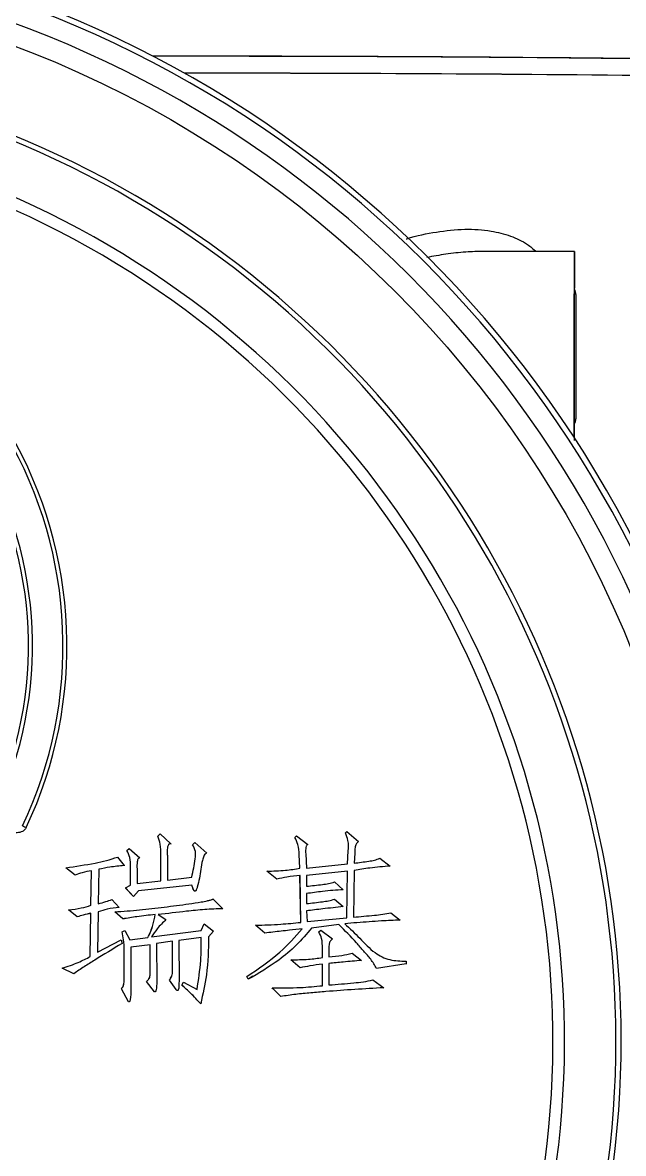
# Model space of a CAD drawing. Header units: millimetres. Extents: x 2320 to 4000, y 933 to 2121.
# Drawn here: x 2860 to 2913.2, y 1873.6 to 1973.8 of the extents above; entities that cross this region are included whole.
import ezdxf

# ---------------------------------------------------------------- set-up
doc = ezdxf.new("R2010")
doc.units = ezdxf.units.MM

msp = doc.modelspace()

# ---------------------------------------------------------------- linework, layer by layer
at = {"color": 7, "linetype": 'Continuous', "lineweight": 25}
for p, q in [((2908.834, 1953.501), (2900.765, 1953.516)), ((2908.958, 1949.697), (2908.958, 1938.697)), ((2871.961, 1901.713), (2871.96, 1901.712)), ((2871.961, 1901.713), (2872.152, 1901.905)), ((2872.152, 1901.905), (2873.111, 1901.013)), ((2884.088, 1901.601), (2884.215, 1901.729)), ((2884.215, 1901.729), (2885.237, 1900.964)), ((2888.555, 1901.99), (2888.554, 1901.988)), ((2888.555, 1901.99), (2888.682, 1902.118)), ((2888.682, 1902.118), (2889.705, 1901.225)), ((2869.218, 1900.433), (2869.409, 1900.625)), ((2869.409, 1900.625), (2870.368, 1899.797)), ((2873.111, 1901.013), (2873.11, 1901.011)), ((2875.025, 1900.951), (2875.217, 1901.143)), ((2875.025, 1900.951), (2875.025, 1900.95)), ((2875.217, 1901.143), (2876.303, 1900.187)), ((2884.088, 1901.601), (2884.087, 1901.6)), ((2885.237, 1900.964), (2885.237, 1900.963)), ((2889.705, 1901.225), (2889.704, 1901.224)), ((2868.389, 1899.858), (2868.964, 1899.093)), ((2869.218, 1900.433), (2869.217, 1900.432)), ((2870.368, 1899.797), (2870.367, 1899.795)), ((2872.218, 1900.054), (2872.217, 1900.053)), ((2872.22, 1897.757), (2872.217, 1900.053)), ((2872.221, 1897.757), (2872.218, 1900.054)), ((2872.793, 1899.991), (2872.796, 1897.821)), ((2876.303, 1900.187), (2876.302, 1900.186)), ((2884.473, 1900.07), (2884.472, 1900.068)), ((2884.537, 1898.856), (2884.472, 1900.068)), ((2884.538, 1898.857), (2884.473, 1900.07)), ((2885.047, 1900.135), (2885.112, 1898.858)), ((2888.749, 1899.246), (2888.811, 1900.393)), ((2888.75, 1899.246), (2888.812, 1900.395)), ((2888.812, 1900.395), (2888.811, 1900.393)), ((2889.387, 1900.204), (2889.324, 1899.31)), ((2891.621, 1899.76), (2892.516, 1899.059)), ((2863.795, 1898.895), (2863.794, 1898.893)), ((2864.625, 1898.256), (2863.794, 1898.893)), ((2864.625, 1898.258), (2863.795, 1898.895)), ((2866.032, 1895.577), (2866.092, 1898.641)), ((2866.033, 1895.579), (2866.093, 1898.642)), ((2866.093, 1898.642), (2866.092, 1898.641)), ((2866.731, 1898.771), (2866.671, 1895.707)), ((2868.964, 1899.093), (2868.964, 1899.091)), ((2869.539, 1898.966), (2869.538, 1898.964)), ((2869.54, 1897.37), (2869.538, 1898.964)), ((2869.541, 1897.37), (2869.539, 1898.966)), ((2870.114, 1898.648), (2870.115, 1897.499)), ((2885.112, 1898.858), (2888.75, 1899.246)), ((2888.751, 1898.607), (2885.113, 1898.22)), ((2888.75, 1898.606), (2885.113, 1898.218)), ((2888.691, 1894.459), (2888.75, 1898.606)), ((2888.692, 1894.459), (2888.751, 1898.607)), ((2888.751, 1898.607), (2888.75, 1898.606)), ((2889.325, 1898.672), (2889.267, 1894.523)), ((2892.516, 1899.059), (2892.515, 1899.057)), ((2864.625, 1898.258), (2864.625, 1898.256)), ((2870.115, 1897.499), (2872.221, 1897.757)), ((2872.796, 1897.821), (2874.965, 1898.079)), ((2882.497, 1897.897), (2881.602, 1898.598)), ((2881.602, 1898.598), (2881.602, 1898.597)), ((2882.496, 1897.896), (2881.602, 1898.597)), ((2882.497, 1897.897), (2882.496, 1897.896)), ((2884.539, 1898.219), (2884.538, 1898.218)), ((2884.607, 1894.069), (2884.538, 1898.218)), ((2884.608, 1894.071), (2884.539, 1898.219)), ((2885.113, 1898.22), (2885.114, 1897.263)), ((2887.603, 1897.649), (2888.37, 1896.948)), ((2869.095, 1897.114), (2869.094, 1897.113)), ((2869.797, 1896.348), (2869.094, 1897.113)), ((2869.095, 1897.114), (2869.541, 1897.37)), ((2869.798, 1896.349), (2869.095, 1897.114)), ((2870.243, 1896.859), (2869.797, 1896.348)), ((2870.244, 1896.861), (2869.798, 1896.349)), ((2874.965, 1897.376), (2870.243, 1896.859)), ((2870.244, 1896.861), (2870.243, 1896.859)), ((2874.966, 1897.377), (2870.244, 1896.861)), ((2874.966, 1897.377), (2874.965, 1897.376)), ((2875.338, 1896.915), (2875.339, 1896.917)), ((2885.115, 1896.624), (2885.116, 1895.731)), ((2888.37, 1896.948), (2888.369, 1896.946)), ((2867.883, 1896.092), (2868.522, 1895.39)), ((2869.798, 1896.349), (2869.797, 1896.348)), ((2876.819, 1896.167), (2877.713, 1895.275)), ((2887.605, 1896.117), (2888.372, 1895.48)), ((2864.055, 1895.193), (2864.054, 1895.192)), ((2864.821, 1894.554), (2864.054, 1895.192)), ((2864.822, 1894.556), (2864.055, 1895.193)), ((2865.974, 1891.046), (2866.033, 1894.875)), ((2865.975, 1891.047), (2866.034, 1894.877)), ((2866.034, 1894.877), (2866.033, 1894.875)), ((2866.672, 1895.005), (2866.613, 1891.431)), ((2868.14, 1895.007), (2868.139, 1895.005)), ((2868.842, 1894.368), (2868.139, 1895.005)), ((2868.843, 1894.37), (2868.14, 1895.007)), ((2868.522, 1895.39), (2868.522, 1895.389)), ((2871.714, 1894.756), (2871.714, 1894.755)), ((2871.97, 1894.757), (2872.672, 1894.311)), ((2877.713, 1895.275), (2877.712, 1895.273)), ((2885.117, 1895.092), (2885.182, 1894.135)), ((2888.372, 1895.48), (2888.371, 1895.478)), ((2892.585, 1894.911), (2893.416, 1894.273)), ((2864.822, 1894.556), (2864.821, 1894.554)), ((2868.843, 1894.37), (2868.842, 1894.368)), ((2872.672, 1894.311), (2872.672, 1894.309)), ((2875.801, 1893.357), (2876.056, 1893.932)), ((2875.801, 1893.357), (2876.055, 1893.931)), ((2876.056, 1893.932), (2876.055, 1893.931)), ((2876.056, 1893.932), (2876.886, 1893.295)), ((2880.587, 1893.81), (2880.586, 1893.809)), ((2880.684, 1893.726), (2880.586, 1893.809)), ((2881.418, 1893.109), (2880.587, 1893.81)), ((2885.182, 1894.135), (2888.692, 1894.459)), ((2887.991, 1893.883), (2885.566, 1893.561)), ((2887.991, 1893.883), (2887.99, 1893.882)), ((2893.416, 1894.273), (2893.415, 1894.272)), ((2868.78, 1893.221), (2869.036, 1893.349)), ((2868.78, 1893.221), (2868.78, 1893.219)), ((2869.036, 1893.349), (2869.483, 1892.52)), ((2869.483, 1892.52), (2871.079, 1892.713)), ((2871.398, 1892.777), (2875.801, 1893.357)), ((2875.802, 1892.719), (2873.824, 1892.461)), ((2875.801, 1892.718), (2873.824, 1892.46)), ((2875.802, 1892.719), (2875.801, 1892.718)), ((2876.885, 1893.293), (2876.439, 1892.782)), ((2876.886, 1893.295), (2876.44, 1892.784)), ((2876.886, 1893.295), (2876.885, 1893.293)), ((2881.418, 1893.109), (2881.417, 1893.108)), ((2885.566, 1893.561), (2885.565, 1893.56)), ((2886.205, 1893.243), (2886.204, 1893.241)), ((2886.205, 1893.243), (2886.396, 1893.371)), ((2886.396, 1893.371), (2887.418, 1892.606)), ((2887.418, 1892.606), (2887.417, 1892.605)), ((2866.613, 1891.431), (2868.718, 1892.519)), ((2868.718, 1892.519), (2868.782, 1892.2)), ((2868.782, 1892.2), (2868.781, 1892.198)), ((2868.974, 1891.625), (2868.973, 1891.624)), ((2868.976, 1889.071), (2868.973, 1891.624)), ((2868.977, 1889.072), (2868.974, 1891.625)), ((2871.271, 1892.075), (2869.548, 1891.881)), ((2871.27, 1892.073), (2869.548, 1891.88)), ((2869.548, 1891.881), (2869.553, 1888.116)), ((2871.271, 1892.075), (2871.27, 1892.073)), ((2871.273, 1889.903), (2871.27, 1892.073)), ((2871.274, 1889.905), (2871.271, 1892.075)), ((2873.249, 1892.397), (2871.845, 1892.203)), ((2873.248, 1892.395), (2871.845, 1892.202)), ((2871.845, 1892.203), (2871.85, 1888.821)), ((2873.249, 1892.397), (2873.248, 1892.395)), ((2873.252, 1889.842), (2873.248, 1892.395)), ((2873.253, 1889.844), (2873.249, 1892.397)), ((2873.824, 1892.461), (2873.828, 1888.823)), ((2886.526, 1891.775), (2886.525, 1891.774)), ((2886.526, 1890.944), (2886.525, 1891.774)), ((2886.527, 1890.946), (2886.526, 1891.775)), ((2883.719, 1890.751), (2883.718, 1890.749)), ((2884.548, 1890.048), (2883.718, 1890.749)), ((2884.549, 1890.05), (2883.719, 1890.751)), ((2887.1, 1891.585), (2887.101, 1891.01)), ((2889.143, 1891.332), (2889.974, 1890.695)), ((2889.974, 1890.695), (2889.973, 1890.693)), ((2893.931, 1890.636), (2893.931, 1890.381)), ((2863.487, 1890.023), (2863.486, 1890.021)), ((2863.595, 1889.967), (2863.486, 1890.021)), ((2864.509, 1889.513), (2863.487, 1890.023)), ((2871.274, 1889.905), (2871.273, 1889.903)), ((2873.253, 1889.844), (2873.252, 1889.842)), ((2884.549, 1890.05), (2884.548, 1890.048)), ((2886.53, 1888.457), (2886.527, 1890.371)), ((2886.527, 1890.371), (2886.527, 1890.37)), ((2886.529, 1888.455), (2886.527, 1890.37)), ((2887.102, 1890.436), (2887.104, 1888.521)), ((2891.315, 1889.994), (2891.314, 1889.993)), ((2893.931, 1890.381), (2891.315, 1889.994)), ((2893.931, 1890.381), (2893.93, 1890.379)), ((2868.977, 1889.072), (2868.976, 1889.071)), ((2870.956, 1888.82), (2870.955, 1888.818)), ((2871.659, 1887.927), (2870.956, 1888.82)), ((2873.574, 1888.121), (2872.998, 1888.95)), ((2872.998, 1888.95), (2872.998, 1888.948)), ((2874.083, 1888.503), (2874.21, 1888.758)), ((2874.084, 1888.504), (2874.211, 1888.76)), ((2874.211, 1888.76), (2874.21, 1888.758)), ((2874.211, 1888.76), (2875.425, 1888.123)), ((2879.827, 1889.278), (2879.826, 1889.276)), ((2879.954, 1889.021), (2879.826, 1889.276)), ((2879.955, 1889.023), (2879.827, 1889.278)), ((2880.375, 1889.287), (2879.954, 1889.021)), ((2879.955, 1889.023), (2879.954, 1889.021)), ((2890.997, 1888.973), (2891.955, 1888.272)), ((2868.723, 1888.179), (2868.722, 1888.177)), ((2869.363, 1887.03), (2868.723, 1888.179)), ((2871.659, 1887.927), (2871.659, 1887.925)), ((2871.759, 1887.958), (2871.761, 1887.96)), ((2873.574, 1888.121), (2873.573, 1888.119)), ((2873.749, 1888.065), (2873.75, 1888.066)), ((2874.084, 1888.504), (2874.083, 1888.503)), ((2882.062, 1888.259), (2882.062, 1888.258)), ((2882.829, 1887.494), (2882.062, 1888.259)), ((2882.147, 1888.172), (2882.062, 1888.258)), ((2891.955, 1888.272), (2891.954, 1888.27)), ((2869.363, 1887.03), (2869.362, 1887.029)), ((2869.456, 1887.065), (2869.457, 1887.067)), ((2875.746, 1886.847), (2875.745, 1886.846)), ((2882.829, 1887.494), (2882.828, 1887.493))]:
    msp.add_line(p, q, dxfattribs=at)
at = {"color": 7, "linetype": 'Continuous', "lineweight": 25, "flags": 128}
for points in [[(2908.803, 1937.049), (2908.803, 1937.236), (2908.806, 1938.5), (2908.809, 1940.026), (2908.812, 1941.747), (2908.815, 1943.588), (2908.819, 1945.47), (2908.822, 1947.309), (2908.826, 1949.025), (2908.828, 1950.544), (2908.831, 1951.799), (2908.833, 1952.734), (2908.834, 1953.31), (2908.834, 1953.501)], [(2875.334, 1896.917), (2875.301, 1896.864), (2875.257, 1896.837), (2875.233, 1896.832), (2875.209, 1896.836), (2875.167, 1896.869), (2875.133, 1896.912), (2875.094, 1896.984), (2875.039, 1897.122), (2874.965, 1897.376), (2874.965, 1897.376)]]:
    msp.add_lwpolyline(points, dxfattribs=at)
at = {"color": 7, "linetype": 'Continuous', "lineweight": 25}
msp.add_circle((2825.978, 1883.076), 94.663, dxfattribs=at)
for centre, radius, start, end in [((2825.975, 1883.07), 98.358, 9.97103, 80.17554), ((2825.958, 1883.037), 98.897, 9.98805, 80.15852), ((2825.978, 1883.075), 96.56, 9.97103, 80.17554), ((2876.353, -1393.742), 3364.551, 89.306666, 90.082028), ((2874.079, -1802.752), 3773.558, 89.350019, 90.038598), ((2826.239, 1883.551), 86.736, 352.83814, 187.30792), ((2826.241, 1883.555), 86.27, 352.83813, 187.30793), ((2877.87, -1250.909), 3220.21, 89.302633, 90.063052), ((2877.25, -1366.944), 3336.244, 89.315529, 90.050211), ((2826.248, 1883.568), 81.714, 352.48125, 187.66482), ((2826.249, 1883.569), 80.681, 352.48124, 187.66483), ((2826.204, 1918.57), 37.354, 334.7242, 85.4225), ((2826.204, 1918.569), 37.707, 334.72419, 85.42251), ((2826.209, 1918.579), 34.293, 335.09222, 85.05448), ((2826.209, 1918.578), 34.646, 335.09221, 85.05449), ((2907.958, 1949.697), 1, 0, 28.17523), ((2907.958, 1938.697), 1, 329.81171, 0), ((2904.98, 1997.141), 104.685, 244.54222, 244.73571)]:
    msp.add_arc(centre, radius, start, end, dxfattribs=at)
for points, knots in [([(2893.953, 1954.631), (2893.968, 1954.636), (2894.871, 1954.928), (2896.613, 1955.265), (2899.119, 1955.544), (2901.315, 1955.414), (2903.159, 1954.926), (2904.505, 1954.324), (2905.196, 1953.726), (2905.448, 1953.507)], [0, 0, 0, 0, 0.0034571, 0.2090522, 0.4122284, 0.6108285, 0.7669901, 0.9148277, 1, 1, 1, 1]), ([(2900.808, 1953.516), (2900.279, 1953.505), (2899.175, 1953.481), (2897.489, 1953.296), (2896.325, 1953.079), (2895.761, 1952.974)], [0, 0, 0, 0, 0.3214702, 0.6713834, 1, 1, 1, 1]), ([(2908.805, 1938.299), (2908.805, 1937.866), (2908.804, 1937.258), (2908.803, 1936.864), (2908.803, 1936.751)], [0, 0, 0, 0, 0.7116064, 1, 1, 1, 1]), ([(2860.301, 1902.469), (2860.258, 1902.398), (2860.172, 1902.257), (2859.896, 1902.067), (2859.485, 1901.979), (2858.99, 1902.043), (2858.695, 1902.187), (2858.548, 1902.258)], [0, 0, 0, 0, 0.1253862, 0.2510607, 0.5003133, 0.7501156, 1, 1, 1, 1]), ([(2872.218, 1900.054), (2872.219, 1900.373), (2872.222, 1900.941), (2872.04, 1901.478), (2871.961, 1901.713)], [0, 0, 0, 0, 0.5611331, 1, 1, 1, 1]), ([(2888.812, 1900.395), (2888.83, 1900.705), (2888.862, 1901.258), (2888.649, 1901.767), (2888.555, 1901.99)], [0, 0, 0, 0, 0.5617625, 1, 1, 1, 1]), ([(2873.111, 1901.013), (2873.086, 1901.019), (2873.036, 1901.032), (2872.959, 1901.01), (2872.902, 1900.959), (2872.792, 1900.766), (2872.778, 1900.423), (2872.788, 1900.124), (2872.793, 1899.991)], [0, 0, 0, 0, 0.0629976, 0.1252087, 0.1880559, 0.2507172, 0.6694372, 1, 1, 1, 1]), ([(2874.965, 1898.079), (2875.075, 1898.615), (2875.228, 1899.36), (2875.336, 1900.367), (2875.129, 1900.757), (2875.025, 1900.951)], [0, 0, 0, 0, 0.561219, 0.7810756, 1, 1, 1, 1]), ([(2884.473, 1900.07), (2884.454, 1900.371), (2884.42, 1900.907), (2884.189, 1901.389), (2884.088, 1901.601)], [0, 0, 0, 0, 0.5611214, 1, 1, 1, 1]), ([(2885.237, 1900.964), (2885.203, 1900.948), (2885.133, 1900.915), (2885.067, 1900.772), (2885.023, 1900.513), (2885.038, 1900.286), (2885.047, 1900.135)], [0, 0, 0, 0, 0.12381465, 0.24905373, 0.49921463, 1, 1, 1, 1]), ([(2889.705, 1901.225), (2889.627, 1901.155), (2889.469, 1901.013), (2889.401, 1900.633), (2889.392, 1900.367), (2889.387, 1900.204)], [0, 0, 0, 0, 0.2754663, 0.5570589, 1, 1, 1, 1]), ([(2863.795, 1898.895), (2864.662, 1899.028), (2865.871, 1899.213), (2867.408, 1899.529), (2868.062, 1899.748), (2868.389, 1899.858)], [0, 0, 0, 0, 0.5601633, 0.7802465, 1, 1, 1, 1]), ([(2869.539, 1898.966), (2869.54, 1899.255), (2869.541, 1899.77), (2869.316, 1900.232), (2869.218, 1900.433)], [0, 0, 0, 0, 0.5620252, 1, 1, 1, 1]), ([(2870.368, 1899.797), (2870.34, 1899.798), (2870.286, 1899.8), (2870.201, 1899.724), (2870.139, 1899.546), (2870.093, 1899.178), (2870.105, 1898.86), (2870.114, 1898.648)], [0, 0, 0, 0, 0.0623418, 0.1250621, 0.2498205, 0.4997334, 1, 1, 1, 1]), ([(2876.303, 1900.187), (2876.269, 1900.187), (2876.2, 1900.187), (2876.095, 1900.092), (2875.987, 1899.885), (2875.851, 1899.434), (2875.709, 1898.512), (2875.59, 1897.62), (2875.383, 1897.001), (2875.318, 1896.873), (2875.267, 1896.839), (2875.234, 1896.832), (2875.199, 1896.838), (2875.166, 1896.87), (2875.128, 1896.92), (2875.084, 1897.005), (2875.024, 1897.159), (2874.989, 1897.292), (2874.966, 1897.377)], [0, 0, 0, 0, 0.023224, 0.0467952, 0.0935072, 0.1871233, 0.3745427, 0.7493921, 0.811774, 0.8352857, 0.8473822, 0.8533041, 0.8589119, 0.8714728, 0.8843253, 0.9034899, 0.9380934, 1, 1, 1, 1]), ([(2889.324, 1899.31), (2889.759, 1899.369), (2890.365, 1899.45), (2891.144, 1899.561), (2891.463, 1899.694), (2891.621, 1899.76)], [0, 0, 0, 0, 0.5612182, 0.7817784, 1, 1, 1, 1]), ([(2866.093, 1898.642), (2865.813, 1898.593), (2865.312, 1898.506), (2864.835, 1898.333), (2864.625, 1898.258)], [0, 0, 0, 0, 0.56038766, 1, 1, 1, 1]), ([(2866.092, 1898.641), (2865.812, 1898.592), (2865.312, 1898.504), (2864.834, 1898.332), (2864.625, 1898.256)], [0, 0, 0, 0, 0.56038766, 1, 1, 1, 1]), ([(2868.964, 1899.093), (2868.544, 1899.057), (2867.793, 1898.992), (2867.056, 1898.839), (2866.731, 1898.771)], [0, 0, 0, 0, 0.5597665, 1, 1, 1, 1]), ([(2881.602, 1898.598), (2882.153, 1898.618), (2883.136, 1898.652), (2884.109, 1898.795), (2884.538, 1898.857)], [0, 0, 0, 0, 0.559714, 1, 1, 1, 1]), ([(2892.516, 1899.059), (2891.918, 1899.007), (2890.85, 1898.915), (2889.791, 1898.746), (2889.325, 1898.672)], [0, 0, 0, 0, 0.55994484, 1, 1, 1, 1]), ([(2884.538, 1898.218), (2884.153, 1898.18), (2883.466, 1898.112), (2882.792, 1897.962), (2882.496, 1897.896)], [0, 0, 0, 0, 0.5605128, 1, 1, 1, 1]), ([(2884.539, 1898.219), (2884.154, 1898.181), (2883.467, 1898.114), (2882.793, 1897.963), (2882.497, 1897.897)], [0, 0, 0, 0, 0.5605128, 1, 1, 1, 1]), ([(2885.114, 1897.263), (2885.582, 1897.317), (2886.234, 1897.393), (2887.069, 1897.499), (2887.425, 1897.599), (2887.603, 1897.649)], [0, 0, 0, 0, 0.5605179, 0.7807563, 1, 1, 1, 1]), ([(2888.37, 1896.948), (2888.065, 1896.938), (2887.454, 1896.918), (2886.371, 1896.783), (2885.592, 1896.684), (2885.115, 1896.624)], [0, 0, 0, 0, 0.27966566, 0.55979083, 1, 1, 1, 1]), ([(2866.671, 1895.707), (2866.899, 1895.773), (2867.307, 1895.89), (2867.707, 1896.03), (2867.883, 1896.092)], [0, 0, 0, 0, 0.560026, 1, 1, 1, 1]), ([(2868.14, 1895.007), (2868.872, 1895.054), (2870.335, 1895.149), (2872.518, 1895.423), (2874.338, 1895.647), (2875.605, 1895.839), (2876.238, 1895.953), (2876.548, 1896.029), (2876.706, 1896.07), (2876.774, 1896.109), (2876.814, 1896.127), (2876.822, 1896.15), (2876.82, 1896.161), (2876.819, 1896.167)], [0, 0, 0, 0, 0.2499294, 0.4999341, 0.74994, 0.8749399, 0.9374388, 0.9686585, 0.9843163, 0.9920985, 0.9961699, 0.9979662, 1, 1, 1, 1]), ([(2885.116, 1895.731), (2885.584, 1895.785), (2886.236, 1895.861), (2887.071, 1895.967), (2887.427, 1896.067), (2887.605, 1896.117)], [0, 0, 0, 0, 0.5605179, 0.7807563, 1, 1, 1, 1]), ([(2864.055, 1895.193), (2864.431, 1895.228), (2865.104, 1895.291), (2865.749, 1895.491), (2866.033, 1895.579)], [0, 0, 0, 0, 0.5596138, 1, 1, 1, 1]), ([(2866.033, 1894.875), (2865.804, 1894.826), (2865.394, 1894.739), (2864.996, 1894.611), (2864.821, 1894.554)], [0, 0, 0, 0, 0.5601096, 1, 1, 1, 1]), ([(2866.034, 1894.877), (2865.805, 1894.828), (2865.395, 1894.741), (2864.997, 1894.612), (2864.822, 1894.556)], [0, 0, 0, 0, 0.5601096, 1, 1, 1, 1]), ([(2868.522, 1895.39), (2868.17, 1895.351), (2867.541, 1895.279), (2866.938, 1895.089), (2866.672, 1895.005)], [0, 0, 0, 0, 0.55953417, 1, 1, 1, 1]), ([(2871.714, 1894.755), (2871.175, 1894.701), (2870.213, 1894.604), (2869.261, 1894.44), (2868.842, 1894.368)], [0, 0, 0, 0, 0.5601155, 1, 1, 1, 1]), ([(2871.714, 1894.756), (2871.176, 1894.702), (2870.214, 1894.606), (2869.262, 1894.442), (2868.843, 1894.37)], [0, 0, 0, 0, 0.5601155, 1, 1, 1, 1]), ([(2871.079, 1892.713), (2871.242, 1893.082), (2871.534, 1893.739), (2871.659, 1894.446), (2871.714, 1894.756)], [0, 0, 0, 0, 0.5607786, 1, 1, 1, 1]), ([(2871.149, 1892.894), (2871.285, 1893.203), (2871.548, 1893.801), (2871.66, 1894.444), (2871.714, 1894.755)], [0, 0, 0, 0, 0.51674504, 1, 1, 1, 1]), ([(2877.713, 1895.275), (2877.175, 1895.257), (2876.099, 1895.223), (2874.185, 1895.017), (2872.81, 1894.855), (2871.97, 1894.757)], [0, 0, 0, 0, 0.2798691, 0.5599181, 1, 1, 1, 1]), ([(2888.372, 1895.48), (2887.765, 1895.404), (2886.68, 1895.27), (2885.595, 1895.147), (2885.117, 1895.092)], [0, 0, 0, 0, 0.5599992, 1, 1, 1, 1]), ([(2889.267, 1894.523), (2889.888, 1894.581), (2890.753, 1894.661), (2891.862, 1894.775), (2892.344, 1894.865), (2892.585, 1894.911)], [0, 0, 0, 0, 0.5601054, 0.7801414, 1, 1, 1, 1]), ([(2872.672, 1894.311), (2872.401, 1894.053), (2871.916, 1893.591), (2871.557, 1893.026), (2871.398, 1892.777)], [0, 0, 0, 0, 0.5587221, 1, 1, 1, 1]), ([(2880.587, 1893.81), (2881.339, 1893.832), (2882.683, 1893.872), (2884.02, 1894.01), (2884.608, 1894.071)], [0, 0, 0, 0, 0.5598354, 1, 1, 1, 1]), ([(2891.315, 1889.994), (2891.153, 1890.269), (2890.829, 1890.819), (2890.181, 1891.528), (2889.257, 1892.567), (2888.513, 1893.34), (2887.991, 1893.883)], [0, 0, 0, 0, 0.1857397, 0.3726053, 0.5594855, 1, 1, 1, 1]), ([(2893.416, 1894.273), (2892.858, 1894.251), (2891.939, 1894.215), (2890.662, 1894.119), (2889.581, 1894.039), (2888.861, 1893.978), (2888.501, 1893.948)], [0, 0, 0, 0, 0.3399686, 0.5599789, 0.7799898, 1, 1, 1, 1]), ([(2888.501, 1893.948), (2888.953, 1893.526), (2889.857, 1892.683), (2890.999, 1891.387), (2892.466, 1890.657), (2893.44, 1890.643), (2893.931, 1890.636)], [0, 0, 0, 0, 0.2809181, 0.5618322, 0.7793916, 1, 1, 1, 1]), ([(2868.974, 1891.625), (2868.969, 1891.927), (2868.96, 1892.466), (2868.835, 1892.99), (2868.78, 1893.221)], [0, 0, 0, 0, 0.5600689, 1, 1, 1, 1]), ([(2868.973, 1891.624), (2868.968, 1891.926), (2868.959, 1892.465), (2868.834, 1892.989), (2868.78, 1893.219)], [0, 0, 0, 0, 0.5600689, 1, 1, 1, 1]), ([(2875.425, 1888.123), (2875.556, 1888.976), (2875.791, 1890.5), (2875.799, 1892.041), (2875.802, 1892.719)], [0, 0, 0, 0, 0.5597856, 1, 1, 1, 1]), ([(2876.44, 1892.784), (2876.421, 1891.661), (2876.386, 1889.657), (2875.941, 1887.705), (2875.746, 1886.847)], [0, 0, 0, 0, 0.5605813, 1, 1, 1, 1]), ([(2879.827, 1889.278), (2880.841, 1889.954), (2882.652, 1891.161), (2884.099, 1892.783), (2884.736, 1893.496)], [0, 0, 0, 0, 0.5599814, 1, 1, 1, 1]), ([(2885.566, 1893.561), (2885.128, 1893.043), (2884.25, 1892.006), (2882.382, 1890.445), (2880.875, 1889.562), (2879.955, 1889.023)], [0, 0, 0, 0, 0.27997, 0.5601155, 1, 1, 1, 1]), ([(2884.736, 1893.496), (2884.36, 1893.455), (2883.74, 1893.388), (2882.876, 1893.292), (2882.146, 1893.209), (2881.661, 1893.143), (2881.418, 1893.109)], [0, 0, 0, 0, 0.3400129, 0.5600221, 0.7800284, 1, 1, 1, 1]), ([(2886.526, 1891.775), (2886.523, 1892.064), (2886.518, 1892.577), (2886.3, 1893.04), (2886.205, 1893.243)], [0, 0, 0, 0, 0.5612569, 1, 1, 1, 1]), ([(2887.418, 1892.606), (2887.336, 1892.538), (2887.17, 1892.402), (2887.083, 1892.019), (2887.094, 1891.749), (2887.1, 1891.585)], [0, 0, 0, 0, 0.27727, 0.5579293, 1, 1, 1, 1]), ([(2868.782, 1892.2), (2867.977, 1891.71), (2866.855, 1891.028), (2865.422, 1890.146), (2864.813, 1889.724), (2864.509, 1889.513)], [0, 0, 0, 0, 0.5600747, 0.7801013, 1, 1, 1, 1]), ([(2863.487, 1890.023), (2863.968, 1890.175), (2864.826, 1890.446), (2865.624, 1890.863), (2865.975, 1891.047)], [0, 0, 0, 0, 0.5594679, 1, 1, 1, 1]), ([(2883.719, 1890.751), (2884.245, 1890.757), (2885.185, 1890.769), (2886.117, 1890.892), (2886.527, 1890.946)], [0, 0, 0, 0, 0.5597741, 1, 1, 1, 1]), ([(2887.101, 1891.01), (2887.487, 1891.046), (2888.174, 1891.11), (2888.847, 1891.264), (2889.143, 1891.332)], [0, 0, 0, 0, 0.5607897, 1, 1, 1, 1]), ([(2889.974, 1890.695), (2889.437, 1890.649), (2888.48, 1890.566), (2887.523, 1890.476), (2887.102, 1890.436)], [0, 0, 0, 0, 0.5599974, 1, 1, 1, 1]), ([(2870.956, 1888.82), (2871.036, 1888.897), (2871.197, 1889.053), (2871.291, 1889.45), (2871.28, 1889.732), (2871.274, 1889.905)], [0, 0, 0, 0, 0.2784397, 0.5588023, 1, 1, 1, 1]), ([(2871.152, 1889.048), (2871.157, 1889.054), (2871.236, 1889.143), (2871.279, 1889.455), (2871.275, 1889.733), (2871.273, 1889.903)], [0, 0, 0, 0, 0.0296563, 0.4066838, 1, 1, 1, 1]), ([(2872.998, 1888.95), (2873.088, 1889.105), (2873.249, 1889.383), (2873.252, 1889.702), (2873.253, 1889.844)], [0, 0, 0, 0, 0.5572979, 1, 1, 1, 1]), ([(2873.081, 1889.129), (2873.134, 1889.226), (2873.257, 1889.446), (2873.253, 1889.7), (2873.252, 1889.842)], [0, 0, 0, 0, 0.4388833, 1, 1, 1, 1]), ([(2886.527, 1890.37), (2886.156, 1890.32), (2885.493, 1890.231), (2884.837, 1890.104), (2884.548, 1890.048)], [0, 0, 0, 0, 0.56022, 1, 1, 1, 1]), ([(2886.527, 1890.371), (2886.156, 1890.321), (2885.494, 1890.232), (2884.838, 1890.105), (2884.549, 1890.05)], [0, 0, 0, 0, 0.56022, 1, 1, 1, 1]), ([(2868.723, 1888.179), (2868.782, 1888.247), (2868.899, 1888.384), (2868.965, 1888.704), (2868.972, 1888.933), (2868.977, 1889.072)], [0, 0, 0, 0, 0.278373, 0.5588386, 1, 1, 1, 1]), ([(2868.84, 1888.339), (2868.853, 1888.356), (2868.922, 1888.445), (2868.958, 1888.706), (2868.969, 1888.932), (2868.976, 1889.071)], [0, 0, 0, 0, 0.0870026, 0.4418456, 1, 1, 1, 1]), ([(2871.85, 1888.821), (2871.852, 1888.572), (2871.855, 1888.283), (2871.779, 1887.987), (2871.745, 1887.935), (2871.721, 1887.914), (2871.687, 1887.911), (2871.669, 1887.922), (2871.659, 1887.927)], [0, 0, 0, 0, 0.7490145, 0.8739827, 0.905501, 0.9378604, 0.9674823, 1, 1, 1, 1]), ([(2873.828, 1888.823), (2873.825, 1888.685), (2873.819, 1888.437), (2873.801, 1888.171), (2873.743, 1888.052), (2873.723, 1888.034), (2873.704, 1888.024), (2873.689, 1888.021), (2873.673, 1888.023), (2873.625, 1888.043), (2873.598, 1888.084), (2873.574, 1888.121)], [0, 0, 0, 0, 0.4196075, 0.7488334, 0.7801926, 0.8119363, 0.8280906, 0.8437185, 0.8589301, 0.8745408, 1, 1, 1, 1]), ([(2887.104, 1888.521), (2887.834, 1888.581), (2888.85, 1888.665), (2890.154, 1888.789), (2890.716, 1888.912), (2890.997, 1888.973)], [0, 0, 0, 0, 0.5602107, 0.7802949, 1, 1, 1, 1]), ([(2869.553, 1888.116), (2869.558, 1887.82), (2869.564, 1887.484), (2869.486, 1887.141), (2869.461, 1887.072), (2869.439, 1887.038), (2869.416, 1887.02), (2869.391, 1887.016), (2869.374, 1887.025), (2869.363, 1887.03)], [0, 0, 0, 0, 0.7488716, 0.8537444, 0.8945017, 0.9377606, 0.9533379, 0.9676806, 1, 1, 1, 1]), ([(2875.745, 1886.846), (2875.452, 1887.172), (2874.928, 1887.756), (2874.341, 1888.275), (2874.083, 1888.503)], [0, 0, 0, 0, 0.5599205, 1, 1, 1, 1]), ([(2875.746, 1886.847), (2875.453, 1887.174), (2874.929, 1887.757), (2874.342, 1888.276), (2874.084, 1888.504)], [0, 0, 0, 0, 0.5599205, 1, 1, 1, 1]), ([(2882.062, 1888.259), (2882.898, 1888.256), (2884.39, 1888.251), (2885.876, 1888.394), (2886.53, 1888.457)], [0, 0, 0, 0, 0.559723, 1, 1, 1, 1]), ([(2891.955, 1888.272), (2890.247, 1888.173), (2888.092, 1888.048), (2885.496, 1887.814), (2884.157, 1887.699), (2883.272, 1887.563), (2882.829, 1887.494)], [0, 0, 0, 0, 0.5600481, 0.7067506, 0.8534517, 1, 1, 1, 1])]:
    msp.add_open_spline(points, degree=3, knots=knots, dxfattribs=at)
for points in [[(2908.834, 1953.501), (2908.834, 1953.458), (2908.834, 1953.372), (2908.833, 1952.704), (2908.831, 1951.699), (2908.829, 1950.748), (2908.828, 1950.272)], [(2908.831, 1952.11), (2908.831, 1951.999), (2908.831, 1951.777), (2908.827, 1950.025), (2908.823, 1947.515), (2908.817, 1944.526), (2908.812, 1941.532), (2908.807, 1939.012), (2908.803, 1937.244), (2908.803, 1937.009), (2908.803, 1936.892)]]:
    msp.add_open_spline(points, degree=3, dxfattribs=at)

doc.saveas('drawing.dxf')
